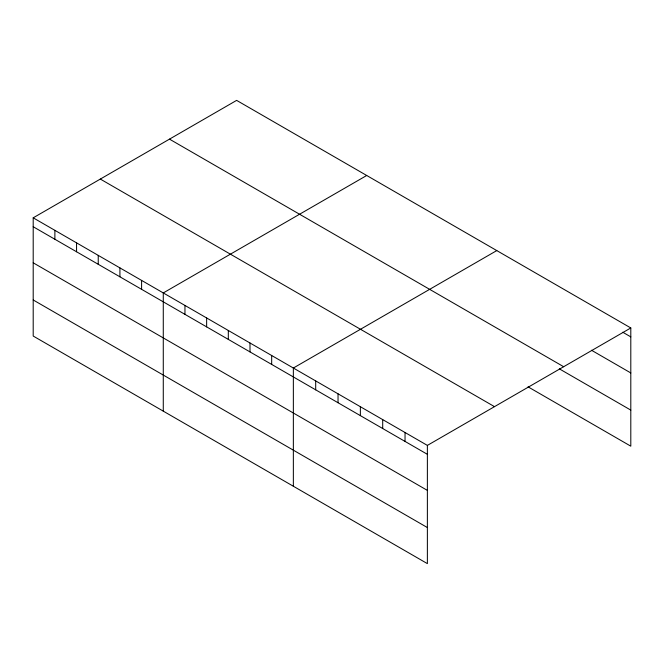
<?xml version="1.0" encoding="UTF-8"?>
<svg xmlns="http://www.w3.org/2000/svg" width="664" height="664" viewBox="0 0 664 664"><rect width="100%" height="100%" fill="white"/><g stroke="black" fill="none" stroke-linecap="round" stroke-linejoin="round"><path stroke-width="1" d="M528.054 386.846L630.8 446.175L630.8 327.958L236.625 100.38L33.2 217.825L33.2 336.042L427.375 563.62L427.375 445.403L33.2 217.825M366.702 175.487L163.278 292.932L163.278 411.14M496.78 250.585L293.355 368.03L293.355 486.239M427.375 445.403L630.8 327.958M622.757 332.232L630.8 336.872M591.491 350.243L630.8 372.944M169.494 139.141L563.67 366.719M559.32 368.835L630.8 410.103M100.33 179.072L494.506 406.65M33.2 226.739L427.375 454.317M33.2 262.811L427.375 490.389M33.2 299.97L427.375 527.548M405.04 432.513L405.04 441.419M382.705 419.615L382.705 428.529M360.369 406.717L360.369 415.631M338.034 393.818L338.034 402.733M315.69 380.928L315.69 389.834M271.676 355.514L271.676 364.428M249.996 342.998L249.996 351.912M228.316 330.481L228.316 339.395M206.637 317.965L206.637 326.879M184.957 305.448L184.957 314.363M141.598 280.416L141.598 289.321M119.918 267.899L119.918 276.805M98.239 255.383L98.239 264.289M76.559 242.866L76.559 251.772M54.88 230.342L54.88 239.256"/></g></svg>
